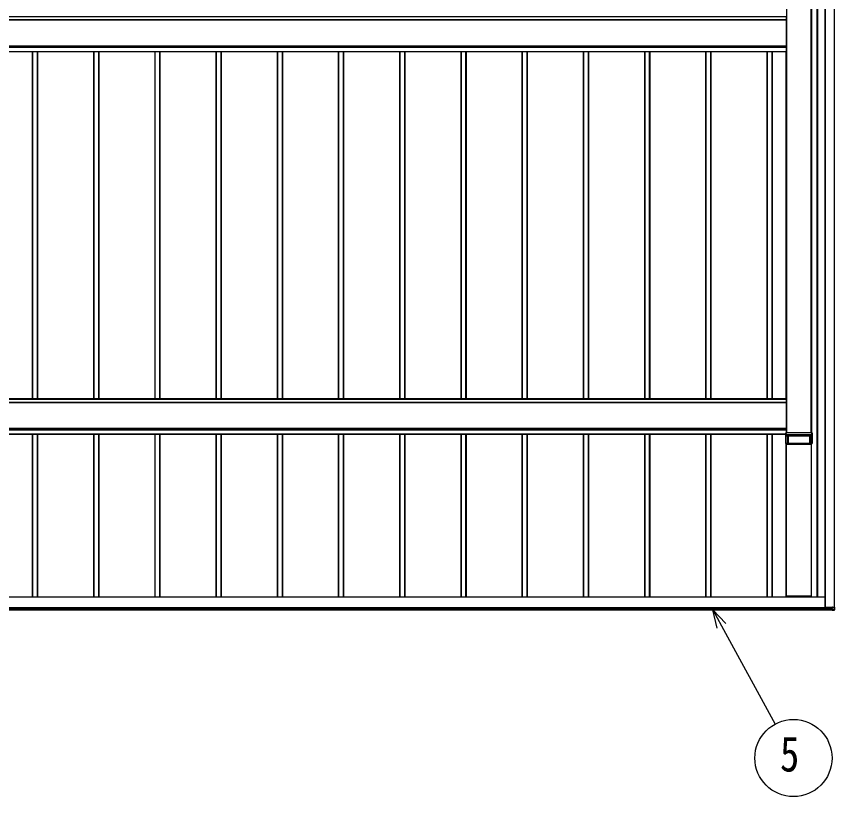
# Model space of a CAD drawing. Units: millimetres, scale not verified. Extents: x -14718 to 14718, y -10395 to 10395.
# Drawn here: x -4424 to -1751, y -3788 to -1240 of the extents above; entities that cross this region are included whole.
import ezdxf
from ezdxf.enums import TextEntityAlignment as Align

# ---------------------------------------------------------------- set-up
doc = ezdxf.new("R2010")
doc.units = ezdxf.units.MM
doc.header["$LTSCALE"] = 50
doc.layers.add('0-4_YKK_A1', color=4, linetype='Continuous')
doc.layers.add('0-5_YKK_D', color=6, linetype='Continuous')
doc.styles.add('ＭＳ ゴシック', font='')
doc.styles.get('ＭＳ ゴシック').set_extended_font_data('MS Gothic')

msp = doc.modelspace()

# ---------------------------------------------------------------- linework, layer by layer
at = {"layer": '0-4_YKK_A1'}
for p, q in [((-1782.43, 1827), (-1782.43, -3170.65)), ((-1781.93, 1827.02), (-1781.93, -3170.63)), ((-1752.93, 1825.52), (-1752.93, -3169.08)), ((-1752.43, 1825.5), (-1752.43, -3169.08)), ((-1807.93, -3136.21), (-1807.93, 1712.98)), ((-1807.43, -3136.21), (-1807.43, 1712.96)), ((-1805.43, -3136.21), (-1805.43, 1711.86)), ((-1907.43, -2599.89), (-1907.43, 1261.65)), ((-1906.93, -2599.89), (-1906.93, 1261.65)), ((-1827.93, -2599.89), (-1827.93, 1261.65)), ((-1827.43, -2599.89), (-1827.43, 1261.65)), ((-1827.13, -2599.89), (-1827.13, 1261.65)), ((-1826.93, 1261.63), (-1826.93, -2599.89)), ((-7006.93, -1240.33), (-1907.93, -1240.33)), ((-1907.93, -1251.36), (-7006.93, -1251.36)), ((-7006.93, -1251.85), (-1907.93, -1251.85)), ((-1907.93, -1251.85), (-1907.93, -1251.36)), ((-1907.43, -1264.22), (-1907.93, -1264.22)), ((-1907.43, -1265.95), (-1907.93, -1265.95)), ((-7006.93, -1335.79), (-1907.93, -1335.79)), ((-7006.93, -1336.31), (-1907.93, -1336.31)), ((-1907.43, -1322.18), (-1907.93, -1322.18)), ((-1907.43, -1323.91), (-1907.93, -1323.91)), ((-1907.93, -1339.73), (-1907.93, -1336.31)), ((-7006.93, -1339.73), (-1907.93, -1339.73)), ((-7006.93, -1340.77), (-1907.93, -1340.77)), ((-7006.93, -1354.26), (-1907.93, -1354.26)), ((-7006.93, -1354.77), (-1907.93, -1354.77)), ((-7006.93, -1354.83), (-1907.93, -1354.83)), ((-7005.43, -1354.83), (-1909.43, -1354.83)), ((-4371.43, -2489.08), (-4371.43, -1354.83)), ((-4370.43, -2489.08), (-4370.43, -1354.83)), ((-4355.43, -2489.08), (-4355.43, -1354.83)), ((-4354.43, -2489.08), (-4354.43, -1354.83)), ((-4354.13, -2489.08), (-4354.13, -1354.83)), ((-4171.43, -2489.08), (-4171.43, -1354.83)), ((-4170.43, -2489.08), (-4170.43, -1354.83)), ((-4155.43, -2489.08), (-4155.43, -1354.83)), ((-4154.43, -2489.08), (-4154.43, -1354.83)), ((-4154.13, -2489.08), (-4154.13, -1354.83)), ((-3971.43, -2489.08), (-3971.43, -1354.83)), ((-3970.43, -2489.08), (-3970.43, -1354.83)), ((-3955.43, -2489.08), (-3955.43, -1354.83)), ((-3954.43, -2489.08), (-3954.43, -1354.83)), ((-3954.13, -2489.08), (-3954.13, -1354.83)), ((-3771.43, -2489.08), (-3771.43, -1354.83)), ((-3770.43, -2489.08), (-3770.43, -1354.83)), ((-3755.43, -2489.08), (-3755.43, -1354.83)), ((-3754.43, -2489.08), (-3754.43, -1354.83)), ((-3754.13, -2489.08), (-3754.13, -1354.83)), ((-3571.43, -2489.08), (-3571.43, -1354.83)), ((-3570.43, -2489.08), (-3570.43, -1354.83)), ((-3555.43, -2489.08), (-3555.43, -1354.83)), ((-3554.43, -2489.08), (-3554.43, -1354.83)), ((-3554.13, -2489.08), (-3554.13, -1354.83)), ((-3371.43, -2489.08), (-3371.43, -1354.83)), ((-3370.43, -2489.08), (-3370.43, -1354.83)), ((-3355.43, -2489.08), (-3355.43, -1354.83)), ((-3354.43, -2489.08), (-3354.43, -1354.83)), ((-3354.13, -2489.08), (-3354.13, -1354.83)), ((-3171.43, -2489.08), (-3171.43, -1354.83)), ((-3170.43, -2489.08), (-3170.43, -1354.83)), ((-3155.43, -2489.08), (-3155.43, -1354.83)), ((-3154.43, -2489.08), (-3154.43, -1354.83)), ((-3154.13, -2489.08), (-3154.13, -1354.83)), ((-2971.43, -2489.08), (-2971.43, -1354.83)), ((-2970.43, -2489.08), (-2970.43, -1354.83)), ((-2955.43, -2489.08), (-2955.43, -1354.83)), ((-2954.43, -2489.08), (-2954.43, -1354.83)), ((-2954.13, -2489.08), (-2954.13, -1354.83)), ((-2771.43, -2489.08), (-2771.43, -1354.83)), ((-2770.43, -2489.08), (-2770.43, -1354.83)), ((-2755.43, -2489.08), (-2755.43, -1354.83)), ((-2754.43, -2489.08), (-2754.43, -1354.83)), ((-2754.13, -2489.08), (-2754.13, -1354.83)), ((-2571.43, -2489.08), (-2571.43, -1354.83)), ((-2570.43, -2489.08), (-2570.43, -1354.83)), ((-2555.43, -2489.08), (-2555.43, -1354.83)), ((-2554.43, -2489.08), (-2554.43, -1354.83)), ((-2554.13, -2489.08), (-2554.13, -1354.83)), ((-2371.43, -2489.08), (-2371.43, -1354.83)), ((-2370.43, -2489.08), (-2370.43, -1354.83)), ((-2355.43, -2489.08), (-2355.43, -1354.83)), ((-2354.43, -2489.08), (-2354.43, -1354.83)), ((-2354.13, -2489.08), (-2354.13, -1354.83)), ((-2171.43, -2489.08), (-2171.43, -1354.83)), ((-2170.43, -2489.08), (-2170.43, -1354.83)), ((-2155.43, -2489.08), (-2155.43, -1354.83)), ((-2154.43, -2489.08), (-2154.43, -1354.83)), ((-2154.13, -2489.08), (-2154.13, -1354.83)), ((-1971.43, -2489.08), (-1971.43, -1354.83)), ((-1970.43, -2489.08), (-1970.43, -1354.83)), ((-1955.43, -2489.08), (-1955.43, -1354.83)), ((-1954.43, -2489.08), (-1954.43, -1354.83)), ((-1954.13, -2489.08), (-1954.13, -1354.83)), ((-1909.43, -2489.08), (-1909.43, -1354.83)), ((-1907.93, -1340.77), (-1907.93, -1339.73)), ((-1907.93, -1354.83), (-1907.93, -1354.77)), ((-1907.93, -1354.83), (-1907.93, -1354.83)), ((-1907.93, -2489.08), (-7006.93, -2489.08)), ((-7006.93, -2489.57), (-1907.93, -2489.57)), ((-1907.93, -2500.6), (-7006.93, -2500.6)), ((-7006.93, -2501.08), (-1907.93, -2501.08)), ((-1907.93, -2501.08), (-1907.93, -2500.6)), ((-1907.43, -2513.46), (-1907.93, -2513.46)), ((-1907.43, -2515.19), (-1907.93, -2515.19)), ((-7006.93, -2585.03), (-1907.93, -2585.03)), ((-7006.93, -2585.55), (-1907.93, -2585.55)), ((-7006.93, -2588.97), (-1907.93, -2588.97)), ((-7006.93, -2590), (-1907.93, -2590)), ((-1907.43, -2571.42), (-1907.93, -2571.42)), ((-1907.43, -2573.15), (-1907.93, -2573.15)), ((-1907.93, -2588.97), (-1907.93, -2585.55)), ((-1907.93, -2590), (-1907.93, -2588.97)), ((-1907.93, -2599.89), (-1907.93, -2590)), ((-7004.43, -2603.5), (-1910.43, -2603.5)), ((-7004.43, -2604.01), (-1910.43, -2604.01)), ((-7004.43, -2604.07), (-1910.43, -2604.07)), ((-7004.43, -2604.07), (-1910.43, -2604.07)), ((-4371.43, -3136.21), (-4371.43, -2604.07)), ((-4370.43, -3136.21), (-4370.43, -2604.07)), ((-4355.43, -3136.21), (-4355.43, -2604.07)), ((-4354.43, -3136.21), (-4354.43, -2604.07)), ((-4354.13, -3136.21), (-4354.13, -2604.07)), ((-4171.43, -3136.21), (-4171.43, -2604.07)), ((-4170.43, -3136.21), (-4170.43, -2604.07)), ((-4155.43, -3136.21), (-4155.43, -2604.07)), ((-4154.43, -3136.21), (-4154.43, -2604.07)), ((-4154.13, -3136.21), (-4154.13, -2604.07)), ((-3971.43, -3136.21), (-3971.43, -2604.07)), ((-3970.43, -3136.21), (-3970.43, -2604.07)), ((-3955.43, -3136.21), (-3955.43, -2604.07)), ((-3954.43, -3136.21), (-3954.43, -2604.07)), ((-3954.13, -3136.21), (-3954.13, -2604.07)), ((-3771.43, -3136.21), (-3771.43, -2604.07)), ((-3770.43, -3136.21), (-3770.43, -2604.07)), ((-3755.43, -3136.21), (-3755.43, -2604.07)), ((-3754.43, -3136.21), (-3754.43, -2604.07)), ((-3754.13, -3136.21), (-3754.13, -2604.07)), ((-3571.43, -3136.21), (-3571.43, -2604.07)), ((-3570.43, -3136.21), (-3570.43, -2604.07)), ((-3555.43, -3136.21), (-3555.43, -2604.07)), ((-3554.43, -3136.21), (-3554.43, -2604.07)), ((-3554.13, -3136.21), (-3554.13, -2604.07)), ((-3371.43, -3136.21), (-3371.43, -2604.07)), ((-3370.43, -3136.21), (-3370.43, -2604.07)), ((-3355.43, -3136.21), (-3355.43, -2604.07)), ((-3354.43, -3136.21), (-3354.43, -2604.07)), ((-3354.13, -3136.21), (-3354.13, -2604.07)), ((-3171.43, -3136.21), (-3171.43, -2604.07)), ((-3170.43, -3136.21), (-3170.43, -2604.07)), ((-3155.43, -3136.21), (-3155.43, -2604.07)), ((-3154.43, -3136.21), (-3154.43, -2604.07)), ((-3154.13, -3136.21), (-3154.13, -2604.07)), ((-2971.43, -3136.21), (-2971.43, -2604.07)), ((-2970.43, -3136.21), (-2970.43, -2604.07)), ((-2955.43, -3136.21), (-2955.43, -2604.07)), ((-2954.43, -3136.21), (-2954.43, -2604.07)), ((-2954.13, -3136.21), (-2954.13, -2604.07)), ((-2771.43, -3136.21), (-2771.43, -2604.07)), ((-2770.43, -3136.21), (-2770.43, -2604.07)), ((-2755.43, -3136.21), (-2755.43, -2604.07)), ((-2754.43, -3136.21), (-2754.43, -2604.07)), ((-2754.13, -3136.21), (-2754.13, -2604.07)), ((-2571.43, -3136.21), (-2571.43, -2604.07)), ((-2570.43, -3136.21), (-2570.43, -2604.07)), ((-2555.43, -3136.21), (-2555.43, -2604.07)), ((-2554.43, -3136.21), (-2554.43, -2604.07)), ((-2554.13, -3136.21), (-2554.13, -2604.07)), ((-2371.43, -3136.21), (-2371.43, -2604.07)), ((-2370.43, -3136.21), (-2370.43, -2604.07)), ((-2355.43, -3136.21), (-2355.43, -2604.07)), ((-2354.43, -3136.21), (-2354.43, -2604.07)), ((-2354.13, -3136.21), (-2354.13, -2604.07)), ((-2171.43, -3136.21), (-2171.43, -2604.07)), ((-2170.43, -3136.21), (-2170.43, -2604.07)), ((-2155.43, -3136.21), (-2155.43, -2604.07)), ((-2154.43, -3136.21), (-2154.43, -2604.07)), ((-2154.13, -3136.21), (-2154.13, -2604.07)), ((-1971.43, -3136.21), (-1971.43, -2604.07)), ((-1970.43, -3136.21), (-1970.43, -2604.07)), ((-1955.43, -3136.21), (-1955.43, -2604.07)), ((-1954.43, -3136.21), (-1954.43, -2604.07)), ((-1954.13, -3136.21), (-1954.13, -2604.07)), ((-1910.09, -2605.45), (-1910.43, -2599.91)), ((-1910.43, -2599.91), (-1910.43, -2603.45)), ((-1910.43, -2603.46), (-1910.43, -2603.45)), ((-1910.43, -2634.44), (-1910.43, -2603.46)), ((-1910.09, -2608.67), (-1910.09, -2605.45)), ((-1910.09, -2608.95), (-1910.09, -2608.67)), ((-1824.93, -2599.89), (-1909.93, -2599.89)), ((-1909.93, -2599.89), (-1909.59, -2605.43)), ((-1909.93, -2609.73), (-1909.93, -2634.42)), ((-1909.59, -2605.43), (-1825.27, -2605.43)), ((-1909.59, -2605.43), (-1909.59, -2605.92)), ((-1909.59, -2605.92), (-1909.59, -2609.14)), ((-1909.59, -2609.14), (-1909.59, -2609.42)), ((-1909.59, -2609.42), (-1903.88, -2609.42)), ((-1903.88, -2609.93), (-1909.53, -2609.93)), ((-1903.88, -2609.93), (-1903.88, -2609.42)), ((-1903.88, -2634.42), (-1903.88, -2609.93)), ((-1903.41, -2609.94), (-1903.41, -2634.43)), ((-1903.1, -2609.97), (-1903.41, -2609.94)), ((-1903.1, -2634.46), (-1903.1, -2609.97)), ((-1902.94, -2609.44), (-1902.63, -2609.47)), ((-1902.63, -2609.47), (-1832.23, -2609.47)), ((-1902.63, -2609.99), (-1902.63, -2609.47)), ((-1902.63, -2609.99), (-1902.63, -2634.47)), ((-1832.23, -2609.99), (-1902.63, -2609.99)), ((-1832.23, -2609.47), (-1831.92, -2609.44)), ((-1832.23, -2609.99), (-1832.23, -2609.47)), ((-1832.23, -2634.47), (-1832.23, -2609.99)), ((-1831.45, -2609.94), (-1831.76, -2609.97)), ((-1831.76, -2609.97), (-1831.76, -2634.46)), ((-1831.45, -2634.43), (-1831.45, -2609.94)), ((-1830.98, -2609.42), (-1825.27, -2609.42)), ((-1830.98, -2609.93), (-1830.98, -2609.42)), ((-1830.98, -2609.93), (-1830.98, -2634.42)), ((-1825.33, -2609.93), (-1830.98, -2609.93)), ((-1825.27, -2605.43), (-1824.93, -2599.89)), ((-1825.27, -2609.14), (-1825.27, -2605.92)), ((-1825.27, -2609.42), (-1825.27, -2609.14)), ((-1824.93, -2634.42), (-1824.93, -2609.73)), ((-1824.43, -2599.91), (-1824.77, -2605.45)), ((-1824.77, -2605.45), (-1824.77, -2608.67)), ((-1824.77, -2608.67), (-1824.77, -2608.95)), ((-1824.43, -2603.45), (-1824.43, -2599.91)), ((-1824.43, -2603.45), (-1824.43, -2603.46)), ((-1824.43, -2603.46), (-1824.43, -2634.44)), ((-1910.43, -2634.44), (-1910.43, -2634.52)), ((-1910.43, -2634.52), (-1907.93, -2634.52)), ((-1903.88, -2634.42), (-1909.93, -2634.42)), ((-1909.43, -3136.21), (-1909.43, -2634.52)), ((-1908.43, -3133.32), (-1908.43, -2638.43)), ((-1826.73, -2638.42), (-1908.13, -2638.42)), ((-1908.13, -3133.31), (-1908.13, -2638.42)), ((-1907.93, -2634.49), (-1905.28, -2634.49)), ((-1907.93, -2634.52), (-1907.93, -2634.49)), ((-1907.43, -2634.49), (-1907.43, -2638.42)), ((-1905.63, -2634.49), (-1905.63, -2638.42)), ((-1905.33, -2638.42), (-1905.33, -2634.49)), ((-1904.81, -2634.5), (-1904.5, -2634.53)), ((-1904.03, -2634.54), (-1830.83, -2634.54)), ((-1903.1, -2634.46), (-1903.41, -2634.43)), ((-1832.23, -2634.47), (-1902.63, -2634.47)), ((-1831.45, -2634.43), (-1831.76, -2634.46)), ((-1824.93, -2634.42), (-1830.98, -2634.42)), ((-1830.36, -2634.53), (-1830.05, -2634.5)), ((-1829.58, -2634.49), (-1826.93, -2634.49)), ((-1829.53, -2638.42), (-1829.53, -2634.49)), ((-1829.23, -2638.42), (-1829.23, -2634.49)), ((-1827.43, -2638.42), (-1827.43, -2634.49)), ((-1827.13, -2638.42), (-1827.13, -2634.49)), ((-1826.93, -2634.49), (-1826.93, -2634.52)), ((-1826.93, -2634.52), (-1824.43, -2634.52)), ((-1826.73, -3133.31), (-1826.73, -2638.42)), ((-1826.43, -3133.32), (-1826.43, -2638.43)), ((-1824.43, -2634.52), (-1824.43, -2634.44)), ((-1782.43, -3136.21), (-7030.93, -3136.21)), ((-1782.43, -3136.7), (-7030.93, -3136.7)), ((-1908.43, -3133.32), (-1908.43, -3133.35)), ((-1826.73, -3133.31), (-1908.13, -3133.31)), ((-1908.13, -3133.36), (-1904.93, -3133.36)), ((-1907.43, -3136.21), (-1907.43, -3133.36)), ((-1904.63, -3133.37), (-1904.63, -3133.44)), ((-1904.13, -3133.46), (-1903.93, -3133.46)), ((-1903.43, -3133.44), (-1903.43, -3133.37)), ((-1903.13, -3133.36), (-1872.93, -3133.36)), ((-1872.63, -3133.37), (-1872.63, -3133.44)), ((-1872.13, -3133.46), (-1871.93, -3133.46)), ((-1871.43, -3133.44), (-1871.43, -3133.37)), ((-1871.13, -3133.36), (-1863.73, -3133.36)), ((-1863.43, -3133.37), (-1863.43, -3133.44)), ((-1862.93, -3133.46), (-1862.73, -3133.46)), ((-1862.23, -3133.44), (-1862.23, -3133.37)), ((-1861.93, -3133.36), (-1831.73, -3133.36)), ((-1831.43, -3133.37), (-1831.43, -3133.44)), ((-1830.93, -3133.46), (-1830.73, -3133.46)), ((-1830.23, -3133.44), (-1830.23, -3133.37)), ((-1829.93, -3133.36), (-1826.73, -3133.36)), ((-1827.43, -3136.21), (-1827.43, -3133.36)), ((-1827.13, -3136.21), (-1827.13, -3133.36)), ((-1826.43, -3133.35), (-1826.43, -3133.32)), ((-1758.93, -3170.87), (-7049.93, -3170.87)), ((-1758.93, -3171.14), (-7049.93, -3171.14)), ((-1758.93, -3171.43), (-7049.93, -3171.43)), ((-1758.93, -3175.63), (-7049.93, -3175.63)), ((-1758.93, -3176.15), (-7049.93, -3176.15)), ((-7049.93, -3177.51), (-1758.93, -3177.51)), ((-1758.93, -3177.51), (-7049.93, -3177.51)), ((-1781.93, -3170.63), (-1758.93, -3170.63)), ((-1757.73, -3170.6), (-1758.93, -3170.6)), ((-1758.93, -3170.9), (-1758.93, -3170.6)), ((-1758.93, -3176.62), (-1758.93, -3170.9)), ((-1757.73, -3170.9), (-1758.93, -3170.9)), ((-1758.93, -3177.11), (-1758.93, -3176.62)), ((-1758.93, -3176.62), (-1751.89, -3176.62)), ((-1758.93, -3178.54), (-1758.93, -3177.11)), ((-1758.93, -3178.54), (-1751.89, -3178.54)), ((-1758.93, -3178.54), (-1758.93, -3178.54)), ((-1758.93, -3178.54), (-1751.89, -3178.54)), ((-1757.73, -3170.6), (-1757.73, -3170.9)), ((-1757.43, -3170.29), (-1757.43, -3169.09)), ((-1757.13, -3169.08), (-1751.43, -3169.08)), ((-1757.13, -3169.08), (-1757.13, -3170.3)), ((-1751.89, -3176.62), (-1751.43, -3169.08)), ((-1751.89, -3178.54), (-1751.89, -3177.11)), ((-1751.89, -3178.54), (-1751.89, -3178.54)), ((-1750.93, -3169.1), (-1751.39, -3176.64)), ((-1751.39, -3178.07), (-1750.93, -3170.57)), ((-1751.39, -3176.64), (-1751.39, -3178.07)), ((-1750.93, -3169.1), (-1750.93, -3170.57))]:
    msp.add_line(p, q, dxfattribs=at)
for points in [[(-1907.93, -1251.36), (-1907.93, -1240.33), (-1907.93, -1239.84)], [(-1907.93, -1336.31), (-1907.93, -1335.79), (-1907.93, -1251.85)], [(-1907.93, -1354.77), (-1907.93, -1354.26), (-1907.93, -1340.77)], [(-1907.93, -2500.6), (-1907.93, -2489.57), (-1907.93, -2489.08)], [(-1907.93, -2585.55), (-1907.93, -2585.03), (-1907.93, -2501.08)], [(-1825.27, -2605.43), (-1825.27, -2605.92), (-1909.59, -2605.92)], [(-1824.43, -2603.46), (-1824.44, -2603.7), (-1824.47, -2604.41), (-1824.51, -2605.57), (-1824.57, -2607.14), (-1824.64, -2609.05)], [(-1758.93, -3170.68), (-1782.43, -3170.68), (-1782.43, -3170.65)], [(-1751.89, -3176.62), (-1751.89, -3177.11), (-1758.93, -3177.11)]]:
    msp.add_lwpolyline(points, dxfattribs=at)
for centre, radius, start, end in [((-1910.63, -1259.29), 3.2, 0.00124, 32.47925), ((-1910.63, -1328.84), 3.2, 327.52075, 359.99876), ((-1910.63, -1331.64), 3.2, 327.52075, 359.99876), ((-1910.63, -2508.52), 3.2, 0.00124, 32.47925), ((-1910.63, -2578.08), 3.2, 327.52075, 359.99876), ((-1910.63, -2580.87), 3.2, 327.52075, 359.99876), ((-1910.22, -2608.73), 0.316, 269.92958, 293.81968), ((-1909.26, -2609.05), 0.96, 179.80605, 225.38861), ((-1910.01, -2600.64), 4.81, 269.02269, 274.97488), ((-1909.59, -2605.42), 0.5, 183.51882, 270.01603), ((-1909.59, -2608.64), 0.5, 183.51882, 270.01603), ((-1909.59, -2608.92), 0.5, 183.51882, 270.01603), ((-1909.13, -2608.8), 0.986, 192.62055, 227.05843), ((-1918.95, -2603.83), 10.78, 326.80485, 328.11338), ((-1908.34, -2607.05), 3.12, 239.29989, 247.48268), ((-1912.73, -2611.73), 3.67, 29.36084, 36.96883), ((-1903.74, -2622.94), 13.52, 86.60841, 90.59189), ((-1903.81, -2616.69), 6.76, 86.60841, 90.59189), ((-1902.92, -2609.93), 0.493, 92.64264, 181.56286), ((-1902.61, -2609.96), 0.493, 92.64264, 181.56286), ((-1902.7, -2603.22), 6.76, 266.60841, 270.59189), ((-1832.25, -2609.96), 0.493, 358.43714, 87.35736), ((-1832.16, -2603.22), 6.76, 269.40811, 273.39159), ((-1831.12, -2622.94), 13.52, 89.40811, 93.39159), ((-1831.94, -2609.93), 0.493, 358.43714, 87.35736), ((-1831.05, -2616.69), 6.76, 89.40811, 93.39159), ((-1822.13, -2611.73), 3.67, 143.03117, 150.63916), ((-1826.53, -2607.05), 3.12, 292.51732, 300.70011), ((-1824.85, -2600.64), 4.81, 265.02512, 270.97731), ((-1825.27, -2605.42), 0.5, 269.98397, 356.48118), ((-1825.27, -2608.64), 0.5, 269.98397, 356.48118), ((-1825.27, -2608.92), 0.5, 269.98397, 356.48118), ((-1825.68, -2608.84), 0.921, 311.68739, 348.63363), ((-1815.91, -2603.83), 10.78, 211.88662, 213.19515), ((-1825.61, -2609.05), 0.966, 314.75557, 0.04976), ((-1824.65, -2608.73), 0.316, 246.18032, 270.07042), ((-1910.06, -2638.01), 3.6, 88.01091, 95.98665), ((-1908.21, -2640.57), 2.16, 88.01091, 95.98665), ((-1905.21, -2641.25), 6.76, 86.60841, 90.59189), ((-1904.1, -2627.78), 6.76, 266.60841, 270.59189), ((-1903.81, -2641.18), 6.76, 86.60841, 90.59189), ((-1902.7, -2627.71), 6.76, 266.60841, 270.59189), ((-1832.16, -2627.71), 6.76, 269.40811, 273.39159), ((-1831.05, -2641.18), 6.76, 89.40811, 93.39159), ((-1830.76, -2627.78), 6.76, 269.40811, 273.39159), ((-1829.65, -2641.25), 6.76, 89.40811, 93.39159), ((-1826.66, -2640.57), 2.16, 84.01335, 91.98909), ((-1824.81, -2638.01), 3.6, 84.01335, 91.98909), ((-1908.21, -3135.47), 2.16, 88.01091, 95.98665), ((-1908.21, -3131.2), 2.16, 264.01335, 271.98909), ((-1904.86, -3135.51), 2.16, 84.01335, 91.98909), ((-1904.26, -3129.87), 3.6, 264.01335, 271.98909), ((-1903.81, -3129.87), 3.6, 268.01091, 275.98665), ((-1903.21, -3135.51), 2.16, 88.01091, 95.98665), ((-1872.86, -3135.51), 2.16, 84.01335, 91.98909), ((-1872.26, -3129.87), 3.6, 264.01335, 271.98909), ((-1871.81, -3129.87), 3.6, 268.01091, 275.98665), ((-1871.21, -3135.51), 2.16, 88.01091, 95.98665), ((-1863.66, -3135.51), 2.16, 84.01335, 91.98909), ((-1863.06, -3129.87), 3.6, 264.01335, 271.98909), ((-1862.61, -3129.87), 3.6, 268.01091, 275.98665), ((-1862.01, -3135.51), 2.16, 88.01091, 95.98665), ((-1831.66, -3135.51), 2.16, 84.01335, 91.98909), ((-1831.06, -3129.87), 3.6, 264.01335, 271.98909), ((-1830.61, -3129.87), 3.6, 268.01091, 275.98665), ((-1830.01, -3135.51), 2.16, 88.01091, 95.98665), ((-1826.66, -3135.47), 2.16, 84.01335, 91.98909), ((-1826.66, -3131.2), 2.16, 268.01091, 275.98665), ((-1782.06, -3174.23), 3.6, 88.01091, 95.98665), ((-1757.21, -3167.43), 2.87, 265.50564, 271.49539), ((-1751.47, -3171.83), 4.81, 265.02512, 270.97731), ((-1751.89, -3176.61), 0.5, 269.98397, 356.48118), ((-1751.89, -3178.04), 0.5, 270, 356.49039), ((-1751.89, -3178.04), 0.5, 269.98397, 356.48118)]:
    msp.add_arc(centre, radius, start, end, dxfattribs=at)
for centre, major_axis, ratio, start_param, end_param in [((-1909.93, -2599.91), (0.501, 0), 0.034899, 1.5745278, 3.1415972), ((-1909.63, -2616.52), (-0.8, 13.07), 0.00013, 5.3232351, 6.2479091), ((-1909.93, -2616.54), (-0.5, 13.07), 0.000051, 5.3224402, 6.2845183), ((-1910.03, -2609.95), (-0.06, 1), 0.002127, 0.0347766, 0.3856251), ((-1909.53, -2609.92), (-0.061, 0.5), 0.004206, 0.0343924, 1.6051887), ((-1825.33, -2609.92), (0.061, 0.5), 0.004206, 4.6779966, 6.2487929), ((-1824.93, -2599.91), (0.501, 0), 0.034899, 6.2831808, 7.8502502), ((-1825.23, -2616.52), (0.8, 13.07), 0.00013, 0.0352762, 0.9599502), ((-1824.83, -2609.95), (0.06, 1), 0.002127, 5.8975602, 6.2484087), ((-1757.73, -3170.29), (0, 0.301), 0.996353, 3.1415927, 4.712389), ((-1757.73, -3170.3), (0, 0.601), 0.998477, 3.1415927, 4.712389), ((-1757.13, -3169.09), (0.3, 0), 0.034965, 1.5707963, 3.1415927), ((-1751.43, -3169.1), (0.501, 0), 0.034899, 6.2831808, 7.8502502)]:
    msp.add_ellipse(centre, major_axis=major_axis, ratio=ratio, start_param=start_param, end_param=end_param, dxfattribs=at)
at = {"layer": '0-5_YKK_D'}
for points in [[(-2134.31, -3237.4), (-2148.72, -3177.51), (-2106.3, -3222.17)], [(-2148.72, -3177.51), (-2120.31, -3229.79), (-1945.68, -3551.09)]]:
    msp.add_lwpolyline(points, dxfattribs=at)
msp.add_circle((-1885.52, -3661.8), 126, dxfattribs=at)

# ---------------------------------------------------------------- texts
at = {"layer": '0-5_YKK_D', "style": 'ＭＳ ゴシック', "width": 0.8}
msp.add_text('5', height=115.5, dxfattribs=at).set_placement((-1929.36, -3740.55), align=Align.BOTTOM_LEFT)

doc.saveas('drawing.dxf')
